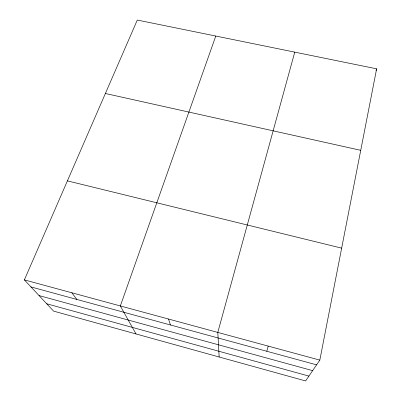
<?xml version="1.0" encoding="UTF-8"?>
<svg xmlns="http://www.w3.org/2000/svg" width="401" height="401" viewBox="0 0 401 401"><rect width="100%" height="100%" fill="white"/><g stroke="black" fill="none" stroke-linecap="round" stroke-linejoin="round"><path stroke-width="0.6" d="M319.818 360.118L376.629 68.817L137.297 20.05L24.371 279.888L53.589 311.116L305.607 380.95L319.818 360.118L24.371 279.888M294.75 52.135L217.798 332.414L219.162 356.995M266.8 351.261L268.219 346.108M376.013 70.586L376.629 68.817M215.778 36.04L120.335 305.948L136.014 333.958M105.383 93.488L360.735 150.32M67.408 180.866L341.657 248.139M30.947 286.921L316.589 364.845M39.047 295.577L312.64 370.634M46.722 303.778L308.92 376.088M71.809 292.77L76.902 299.457M168.52 319.036L170.48 324.985"/></g></svg>
